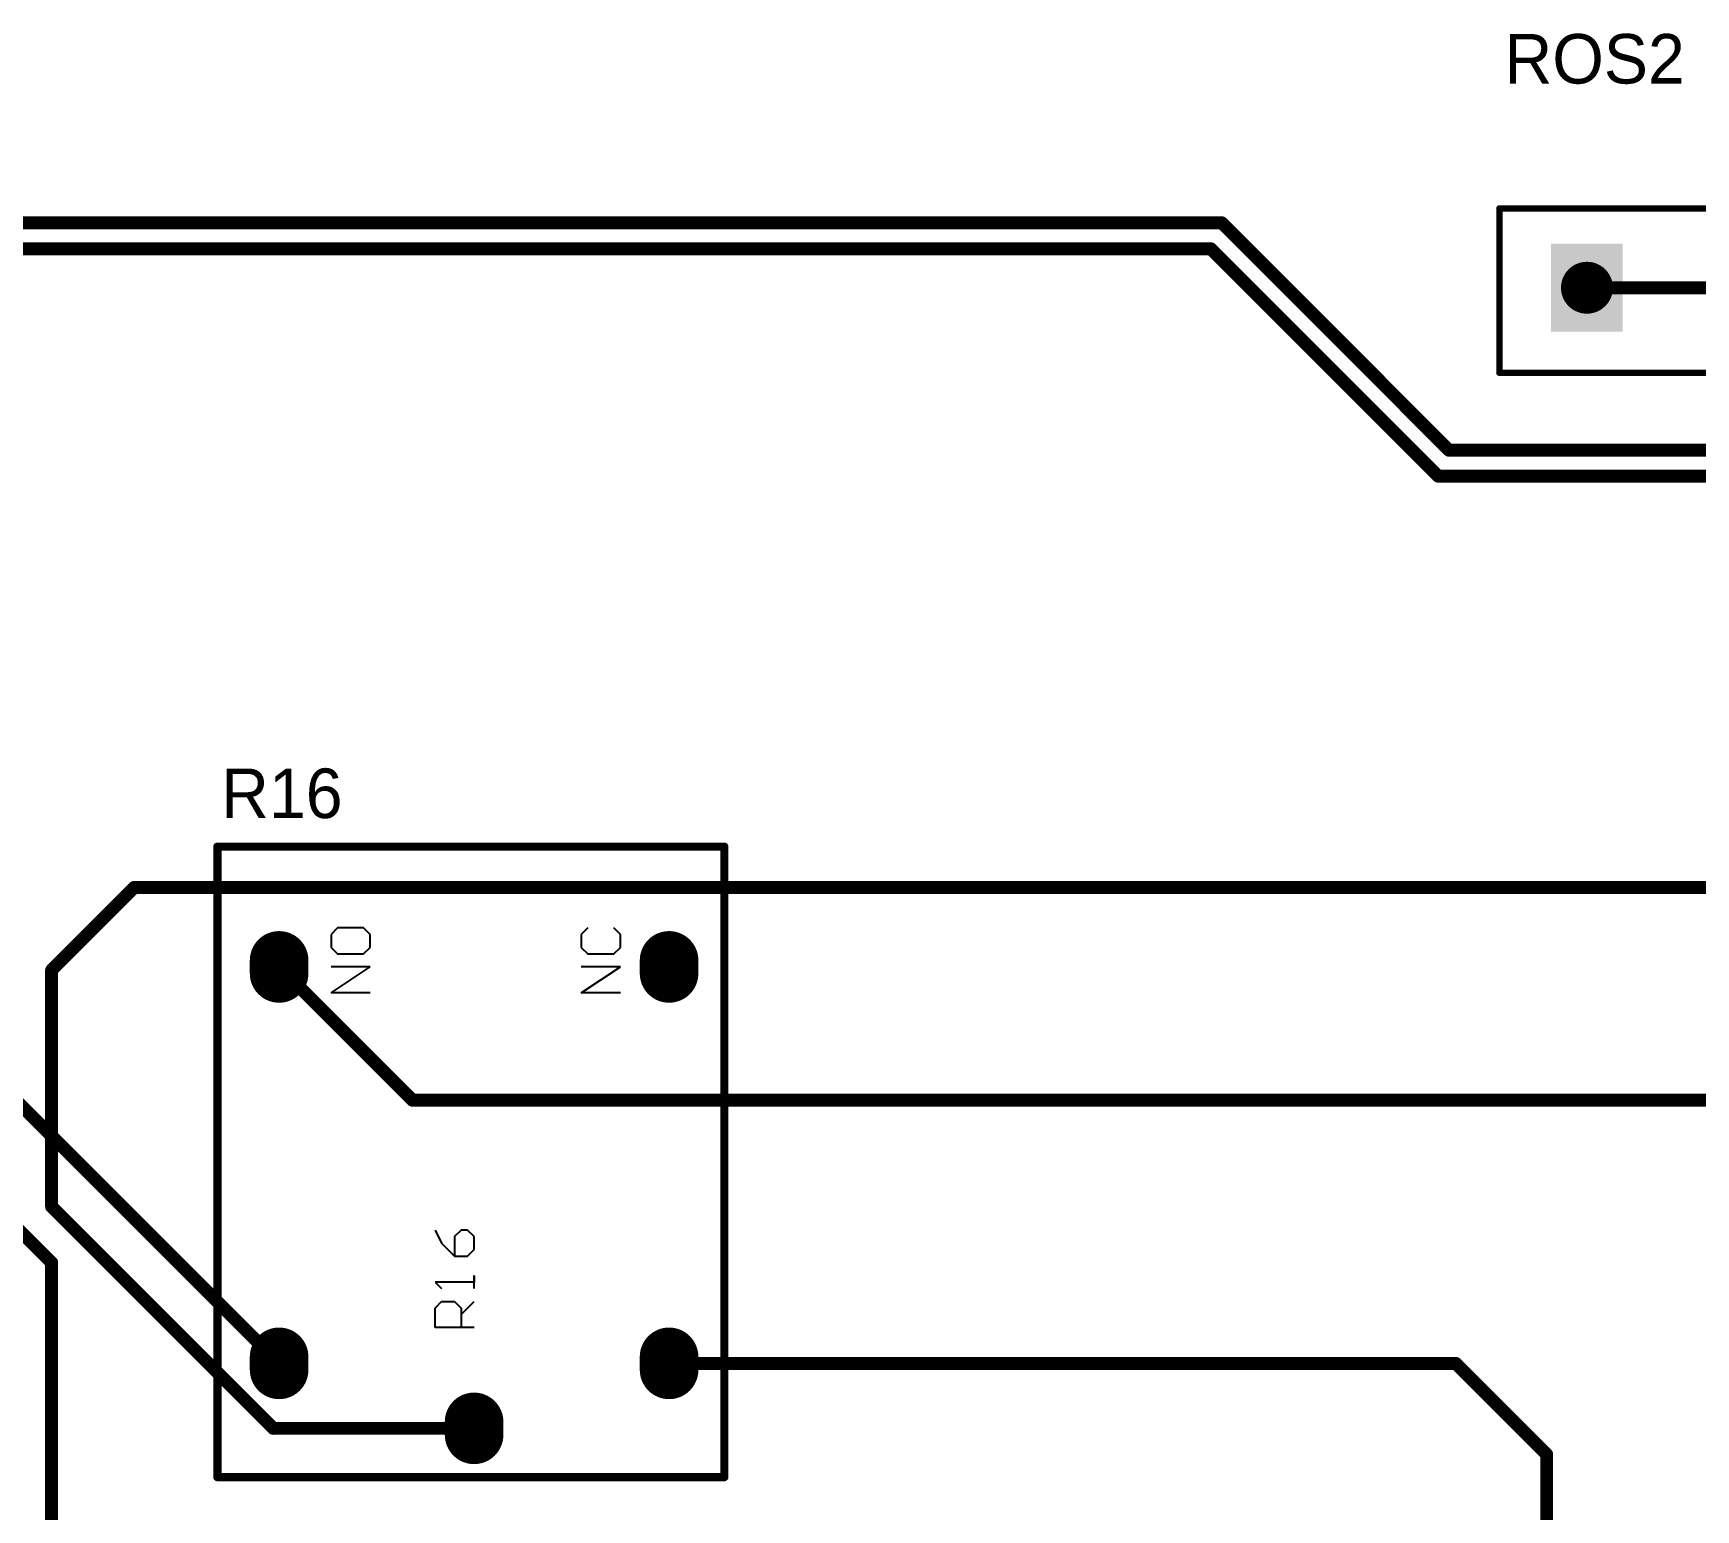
# Model space of a CAD drawing. Header units: millimetres. Extents: x 1.1 to 12.7, y 1.1 to 8.9.
# Drawn here: x 5.545 to 7.559, y 7.152 to 8.941 of the extents above; entities that cross this region are included whole.
import ezdxf

# ---------------------------------------------------------------- set-up
doc = ezdxf.new("R2010")
doc.units = ezdxf.units.MM
doc.header["$MEASUREMENT"] = 0
for name, color, linetype in [('BottomLayer', 5, 'Continuous'), ('BottomSolder', 6, 'Continuous'), ('Mechanical29', 56, 'Continuous'), ('MultiLayer', 9, 'Continuous'), ('PadHoleLayer', 156, 'Continuous'), ('TopLayer', 1, 'Continuous'), ('TopOverlay', 2, 'Continuous'), ('TopSolder', 216, 'Continuous')]:
    doc.layers.add(name, color=color, linetype=linetype)

# ---------------------------------------------------------------- blocks, each defined once
blk = doc.blocks.new('ROSSETA_6')
at = {"layer": 'BottomLayer', "const_width": 0.0787}
for points in [[(0.0098, -0.3248), (-0.0098, -0.3248)], [(0.0098, -0.65), (-0.0098, -0.65)], [(0.0098, -0.9748), (-0.0098, -0.9748)]]:
    blk.add_lwpolyline(points, dxfattribs=at)
at = {"layer": 'BottomLayer', "const_width": 0.0394}
for points in [[(-0.0295, -0.3248, 1), (0.0098, -0.3248, 1)], [(-0.0098, -0.3248, 1), (0.0295, -0.3248, 1)], [(-0.0295, -0.65, 1), (0.0098, -0.65, 1)], [(-0.0098, -0.65, 1), (0.0295, -0.65, 1)], [(-0.0295, -0.9748, 1), (0.0098, -0.9748, 1)], [(-0.0098, -0.9748, 1), (0.0295, -0.9748, 1)]]:
    blk.add_lwpolyline(points, format="xyb", close=True, dxfattribs=at)
at = {"layer": 'BottomLayer'}
blk.add_solid([(-0.0492, -0.0394), (0.0492, -0.0394), (-0.0492, 0.0394), (0.0492, 0.0394)], dxfattribs=at)
at = {"layer": 'BottomSolder', "const_width": 0.0867}
for points in [[(0.0098, -0.3248), (-0.0098, -0.3248)], [(0.0098, -0.65), (-0.0098, -0.65)], [(0.0098, -0.9748), (-0.0098, -0.9748)]]:
    blk.add_lwpolyline(points, dxfattribs=at)
at = {"layer": 'BottomSolder', "const_width": 0.0434}
for points in [[(-0.0315, -0.3248, 1), (0.0118, -0.3248, 1)], [(-0.0118, -0.3248, 1), (0.0315, -0.3248, 1)], [(-0.0315, -0.65, 1), (0.0118, -0.65, 1)], [(-0.0118, -0.65, 1), (0.0315, -0.65, 1)], [(-0.0315, -0.9748, 1), (0.0118, -0.9748, 1)], [(-0.0118, -0.9748, 1), (0.0315, -0.9748, 1)]]:
    blk.add_lwpolyline(points, format="xyb", close=True, dxfattribs=at)
at = {"layer": 'BottomSolder'}
blk.add_solid([(-0.0532, -0.0434), (0.0532, -0.0434), (-0.0532, 0.0434), (0.0532, 0.0434)], dxfattribs=at)
at = {"layer": 'Mechanical29'}
for p, q in [((-0.079, -0.535), (-0.079, -0.4563)), ((-0.079, -0.4563), (-0.0396, -0.4563)), ((-0.0396, -0.4563), (-0.0265, -0.4694)), ((0.0128, -0.4563), (-0.0003, -0.4694)), ((0.0391, -0.4563), (0.0128, -0.4563)), ((0.0522, -0.4694), (0.0391, -0.4563)), ((0.0915, -0.4563), (0.0784, -0.4694)), ((0.1178, -0.4563), (0.0915, -0.4563)), ((0.1309, -0.4694), (0.1178, -0.4563)), ((0.1703, -0.4563), (0.1571, -0.4694)), ((0.1965, -0.4563), (0.1703, -0.4563)), ((0.2096, -0.4694), (0.1965, -0.4563)), ((-0.0265, -0.4694), (-0.0265, -0.4956)), ((-0.0003, -0.4694), (-0.0003, -0.5219)), ((0.0522, -0.5219), (0.0522, -0.4694)), ((0.0784, -0.4694), (0.0784, -0.4825)), ((0.0784, -0.4825), (0.0915, -0.4956)), ((0.1571, -0.535), (0.2096, -0.4825)), ((0.2096, -0.4825), (0.2096, -0.4694)), ((-0.0265, -0.4956), (-0.0396, -0.5088)), ((0.0915, -0.4956), (0.1178, -0.4956)), ((0.1178, -0.4956), (0.1309, -0.5088)), ((-0.0396, -0.5088), (-0.079, -0.5088)), ((-0.0528, -0.5088), (-0.0265, -0.535)), ((-0.0003, -0.5219), (0.0128, -0.535)), ((0.0391, -0.535), (0.0522, -0.5219)), ((0.0915, -0.535), (0.0784, -0.5219)), ((0.1309, -0.5219), (0.1178, -0.535)), ((0.1309, -0.5088), (0.1309, -0.5219)), ((0.0128, -0.535), (0.0391, -0.535)), ((0.1178, -0.535), (0.0915, -0.535)), ((0.2096, -0.535), (0.1571, -0.535))]:
    blk.add_line(p, q, dxfattribs=at)
at = {"layer": 'Mechanical29', "const_width": 0.00787}
for points in [[(-0.103, 0.106), (0.096, 0.106)], [(-0.103, 0.106), (-0.103, -1.083)], [(0.096, 0.106), (0.096, -1.083)], [(-0.103, -1.083), (0.096, -1.083)]]:
    blk.add_lwpolyline(points, dxfattribs=at)
at = {"layer": 'Mechanical29', "const_width": 0.00394}
for points in [[(-0.105, 0.106, 1), (-0.101, 0.106, 1)], [(-0.105, 0.106, 1), (-0.101, 0.106, 1)], [(0.094, 0.106, 1), (0.098, 0.106, 1)], [(0.094, 0.106, 1), (0.098, 0.106, 1)], [(-0.105, -1.083, 1), (-0.101, -1.083, 1)], [(-0.105, -1.083, 1), (-0.101, -1.083, 1)], [(0.094, -1.083, 1), (0.098, -1.083, 1)], [(0.094, -1.083, 1), (0.098, -1.083, 1)]]:
    blk.add_lwpolyline(points, format="xyb", close=True, dxfattribs=at)
at = {"layer": 'MultiLayer', "const_width": 0.0787}
for points in [[(0.0098, -0.3248), (-0.0098, -0.3248)], [(0.0098, -0.65), (-0.0098, -0.65)], [(0.0098, -0.9748), (-0.0098, -0.9748)]]:
    blk.add_lwpolyline(points, dxfattribs=at)
at = {"layer": 'MultiLayer', "const_width": 0.0394}
for points in [[(-0.0295, -0.3248, 1), (0.0098, -0.3248, 1)], [(-0.0098, -0.3248, 1), (0.0295, -0.3248, 1)], [(-0.0295, -0.65, 1), (0.0098, -0.65, 1)], [(-0.0098, -0.65, 1), (0.0295, -0.65, 1)], [(-0.0295, -0.9748, 1), (0.0098, -0.9748, 1)], [(-0.0098, -0.9748, 1), (0.0295, -0.9748, 1)]]:
    blk.add_lwpolyline(points, format="xyb", close=True, dxfattribs=at)
at = {"layer": 'MultiLayer'}
blk.add_solid([(-0.0492, -0.0394), (0.0492, -0.0394), (-0.0492, 0.0394), (0.0492, 0.0394)], dxfattribs=at)
at = {"layer": 'PadHoleLayer', "const_width": 0.0315}
for points in [[(-0.0157, 0, 1), (0.0157, 0, 1)], [(-0.0157, -0.3248, 1), (0.0157, -0.3248, 1)], [(-0.0157, -0.65, 1), (0.0157, -0.65, 1)], [(-0.0157, -0.9748, 1), (0.0157, -0.9748, 1)]]:
    blk.add_lwpolyline(points, format="xyb", close=True, dxfattribs=at)
at = {"layer": 'TopLayer', "const_width": 0.0787}
for points in [[(0.0098, -0.3248), (-0.0098, -0.3248)], [(0.0098, -0.65), (-0.0098, -0.65)], [(0.0098, -0.9748), (-0.0098, -0.9748)]]:
    blk.add_lwpolyline(points, dxfattribs=at)
at = {"layer": 'TopLayer', "const_width": 0.0394}
for points in [[(-0.0295, -0.3248, 1), (0.0098, -0.3248, 1)], [(-0.0098, -0.3248, 1), (0.0295, -0.3248, 1)], [(-0.0295, -0.65, 1), (0.0098, -0.65, 1)], [(-0.0098, -0.65, 1), (0.0295, -0.65, 1)], [(-0.0295, -0.9748, 1), (0.0098, -0.9748, 1)], [(-0.0098, -0.9748, 1), (0.0295, -0.9748, 1)]]:
    blk.add_lwpolyline(points, format="xyb", close=True, dxfattribs=at)
at = {"layer": 'TopLayer'}
blk.add_solid([(-0.0492, -0.0394), (0.0492, -0.0394), (-0.0492, 0.0394), (0.0492, 0.0394)], dxfattribs=at)
at = {"layer": 'TopOverlay', "const_width": 0.00787}
for points in [[(-0.103, 0.106), (-0.103, -1.083)], [(-0.103, 0.106), (0.096, 0.106)], [(0.096, 0.106), (0.096, -1.083)], [(-0.103, -1.083), (0.096, -1.083)]]:
    blk.add_lwpolyline(points, dxfattribs=at)
at = {"layer": 'TopOverlay', "const_width": 0.00394}
for points in [[(-0.105, 0.106, 1), (-0.101, 0.106, 1)], [(-0.105, 0.106, 1), (-0.101, 0.106, 1)], [(0.094, 0.106, 1), (0.098, 0.106, 1)], [(0.094, 0.106, 1), (0.098, 0.106, 1)], [(-0.105, -1.083, 1), (-0.101, -1.083, 1)], [(-0.105, -1.083, 1), (-0.101, -1.083, 1)], [(0.094, -1.083, 1), (0.098, -1.083, 1)], [(0.094, -1.083, 1), (0.098, -1.083, 1)]]:
    blk.add_lwpolyline(points, format="xyb", close=True, dxfattribs=at)
at = {"layer": 'TopSolder', "const_width": 0.0867}
for points in [[(0.0098, -0.3248), (-0.0098, -0.3248)], [(0.0098, -0.65), (-0.0098, -0.65)], [(0.0098, -0.9748), (-0.0098, -0.9748)]]:
    blk.add_lwpolyline(points, dxfattribs=at)
at = {"layer": 'TopSolder', "const_width": 0.0434}
for points in [[(-0.0315, -0.3248, 1), (0.0118, -0.3248, 1)], [(-0.0118, -0.3248, 1), (0.0315, -0.3248, 1)], [(-0.0315, -0.65, 1), (0.0118, -0.65, 1)], [(-0.0118, -0.65, 1), (0.0315, -0.65, 1)], [(-0.0315, -0.9748, 1), (0.0118, -0.9748, 1)], [(-0.0118, -0.9748, 1), (0.0315, -0.9748, 1)]]:
    blk.add_lwpolyline(points, format="xyb", close=True, dxfattribs=at)
at = {"layer": 'TopSolder'}
blk.add_solid([(-0.0532, -0.0434), (0.0532, -0.0434), (-0.0532, 0.0434), (0.0532, 0.0434)], dxfattribs=at)
blk = doc.blocks.new('RELAYARP03F_13')
at = {"layer": 'BottomLayer', "const_width": 0.063}
for points in [[(-0.2323, 0.2362), (-0.248, 0.2362)], [(0.248, 0.2362), (0.2323, 0.2362)], [(-0.311, 0), (-0.3268, 0)], [(-0.2323, -0.2362), (-0.248, -0.2362)], [(0.248, -0.2362), (0.2323, -0.2362)]]:
    blk.add_lwpolyline(points, dxfattribs=at)
at = {"layer": 'BottomLayer', "const_width": 0.0315}
for points in [[(-0.2638, 0.2362, 1), (-0.2323, 0.2362, 1)], [(-0.248, 0.2362, 1), (-0.2165, 0.2362, 1)], [(0.2165, 0.2362, 1), (0.248, 0.2362, 1)], [(0.2323, 0.2362, 1), (0.2638, 0.2362, 1)], [(-0.3425, 0, 1), (-0.311, 0, 1)], [(-0.3268, 0, 1), (-0.2953, 0, 1)], [(-0.2638, -0.2362, 1), (-0.2323, -0.2362, 1)], [(-0.248, -0.2362, 1), (-0.2165, -0.2362, 1)], [(0.2165, -0.2362, 1), (0.248, -0.2362, 1)], [(0.2323, -0.2362, 1), (0.2638, -0.2362, 1)]]:
    blk.add_lwpolyline(points, format="xyb", close=True, dxfattribs=at)
at = {"layer": 'BottomSolder', "const_width": 0.071}
for points in [[(-0.2323, 0.2362), (-0.248, 0.2362)], [(0.248, 0.2362), (0.2323, 0.2362)], [(-0.311, 0), (-0.3268, 0)], [(-0.2323, -0.2362), (-0.248, -0.2362)], [(0.248, -0.2362), (0.2323, -0.2362)]]:
    blk.add_lwpolyline(points, dxfattribs=at)
at = {"layer": 'BottomSolder', "const_width": 0.0355}
for points in [[(-0.2658, 0.2362, 1), (-0.2303, 0.2362, 1)], [(-0.25, 0.2362, 1), (-0.2145, 0.2362, 1)], [(0.2145, 0.2362, 1), (0.25, 0.2362, 1)], [(0.2303, 0.2362, 1), (0.2658, 0.2362, 1)], [(-0.3445, 0, 1), (-0.309, 0, 1)], [(-0.3288, 0, 1), (-0.2933, 0, 1)], [(-0.2658, -0.2362, 1), (-0.2303, -0.2362, 1)], [(-0.25, -0.2362, 1), (-0.2145, -0.2362, 1)], [(0.2145, -0.2362, 1), (0.25, -0.2362, 1)], [(0.2303, -0.2362, 1), (0.2658, -0.2362, 1)]]:
    blk.add_lwpolyline(points, format="xyb", close=True, dxfattribs=at)
at = {"layer": 'Mechanical29'}
for p, q in [((0.2087, 0.126), (0.2087, 0.1732)), ((0.2087, 0.1732), (0.2401, 0.126)), ((0.2401, 0.126), (0.2401, 0.1732)), ((0.2638, 0.1732), (0.2559, 0.1653)), ((0.2559, 0.1653), (0.2559, 0.1339)), ((0.2795, 0.1732), (0.2638, 0.1732)), ((0.2874, 0.1653), (0.2795, 0.1732)), ((0.2874, 0.1339), (0.2874, 0.1653)), ((0.2559, 0.1339), (0.2638, 0.126)), ((0.2638, 0.126), (0.2795, 0.126)), ((0.2795, 0.126), (0.2874, 0.1339)), ((-0.1969, 0), (-0.1969, 0.0472)), ((-0.1969, 0.0472), (-0.1732, 0.0472)), ((-0.1732, 0.0472), (-0.1654, 0.0394)), ((-0.1418, 0.0472), (-0.1496, 0.0394)), ((-0.1418, 0), (-0.1418, 0.0472)), ((-0.0788, 0.0472), (-0.0945, 0.0394)), ((-0.1654, 0.0236), (-0.1732, 0.0157)), ((-0.1654, 0.0394), (-0.1654, 0.0236)), ((-0.0945, 0.0394), (-0.1103, 0.0236)), ((-0.1103, 0.0236), (-0.1103, 0.0079)), ((-0.0866, 0.0236), (-0.1103, 0.0236)), ((-0.0788, 0.0157), (-0.0866, 0.0236)), ((-0.1732, 0.0157), (-0.1969, 0.0157)), ((-0.1811, 0.0157), (-0.1654, 0)), ((-0.1496, 0), (-0.1339, 0)), ((-0.1339, 0), (-0.1418, 0)), ((-0.1103, 0.0079), (-0.1024, 0)), ((-0.1024, 0), (-0.0866, 0)), ((-0.0866, 0), (-0.0788, 0.0079)), ((-0.0788, 0.0079), (-0.0788, 0.0157)), ((0.2087, -0.1772), (0.2087, -0.1299)), ((0.2087, -0.1299), (0.2401, -0.1772)), ((0.2401, -0.1772), (0.2401, -0.1299)), ((0.2638, -0.1299), (0.2559, -0.1378)), ((0.2559, -0.1378), (0.2559, -0.1693)), ((0.2795, -0.1299), (0.2638, -0.1299)), ((0.2874, -0.1378), (0.2795, -0.1299)), ((0.2559, -0.1693), (0.2638, -0.1772)), ((0.2638, -0.1772), (0.2795, -0.1772)), ((0.2795, -0.1772), (0.2874, -0.1693))]:
    blk.add_line(p, q, dxfattribs=at)
at = {"layer": 'Mechanical29', "const_width": 0.01}
for points in [[(-0.378, 0.311), (0.3858, 0.311)], [(-0.378, 0.311), (-0.378, -0.3031)], [(0.3858, 0.311), (0.3858, -0.3031)], [(-0.378, -0.3031), (0.3858, -0.3031)]]:
    blk.add_lwpolyline(points, dxfattribs=at)
at = {"layer": 'Mechanical29', "const_width": 0.005}
for points in [[(-0.3805, 0.311, 1), (-0.3755, 0.311, 1)], [(-0.3805, 0.311, 1), (-0.3755, 0.311, 1)], [(0.3833, 0.311, 1), (0.3883, 0.311, 1)], [(0.3833, 0.311, 1), (0.3883, 0.311, 1)], [(-0.3805, -0.3031, 1), (-0.3755, -0.3031, 1)], [(-0.3805, -0.3031, 1), (-0.3755, -0.3031, 1)], [(0.3833, -0.3031, 1), (0.3883, -0.3031, 1)], [(0.3833, -0.3031, 1), (0.3883, -0.3031, 1)]]:
    blk.add_lwpolyline(points, format="xyb", close=True, dxfattribs=at)
at = {"layer": 'MultiLayer', "const_width": 0.063}
for points in [[(-0.2323, 0.2362), (-0.248, 0.2362)], [(0.248, 0.2362), (0.2323, 0.2362)], [(-0.311, 0), (-0.3268, 0)], [(-0.2323, -0.2362), (-0.248, -0.2362)], [(0.248, -0.2362), (0.2323, -0.2362)]]:
    blk.add_lwpolyline(points, dxfattribs=at)
at = {"layer": 'MultiLayer', "const_width": 0.0315}
for points in [[(-0.2638, 0.2362, 1), (-0.2323, 0.2362, 1)], [(-0.248, 0.2362, 1), (-0.2165, 0.2362, 1)], [(0.2165, 0.2362, 1), (0.248, 0.2362, 1)], [(0.2323, 0.2362, 1), (0.2638, 0.2362, 1)], [(-0.3425, 0, 1), (-0.311, 0, 1)], [(-0.3268, 0, 1), (-0.2953, 0, 1)], [(-0.2638, -0.2362, 1), (-0.2323, -0.2362, 1)], [(-0.248, -0.2362, 1), (-0.2165, -0.2362, 1)], [(0.2165, -0.2362, 1), (0.248, -0.2362, 1)], [(0.2323, -0.2362, 1), (0.2638, -0.2362, 1)]]:
    blk.add_lwpolyline(points, format="xyb", close=True, dxfattribs=at)
at = {"layer": 'PadHoleLayer', "const_width": 0.0295}
for points in [[(-0.2549, 0.2362, 1), (-0.2254, 0.2362, 1)], [(0.2254, 0.2362, 1), (0.2549, 0.2362, 1)], [(-0.3337, 0, 1), (-0.3041, 0, 1)], [(-0.2549, -0.2362, 1), (-0.2254, -0.2362, 1)], [(0.2254, -0.2362, 1), (0.2549, -0.2362, 1)]]:
    blk.add_lwpolyline(points, format="xyb", close=True, dxfattribs=at)
at = {"layer": 'TopLayer', "const_width": 0.063}
for points in [[(-0.2323, 0.2362), (-0.248, 0.2362)], [(0.248, 0.2362), (0.2323, 0.2362)], [(-0.311, 0), (-0.3268, 0)], [(-0.2323, -0.2362), (-0.248, -0.2362)], [(0.248, -0.2362), (0.2323, -0.2362)]]:
    blk.add_lwpolyline(points, dxfattribs=at)
at = {"layer": 'TopLayer', "const_width": 0.0315}
for points in [[(-0.2638, 0.2362, 1), (-0.2323, 0.2362, 1)], [(-0.248, 0.2362, 1), (-0.2165, 0.2362, 1)], [(0.2165, 0.2362, 1), (0.248, 0.2362, 1)], [(0.2323, 0.2362, 1), (0.2638, 0.2362, 1)], [(-0.3425, 0, 1), (-0.311, 0, 1)], [(-0.3268, 0, 1), (-0.2953, 0, 1)], [(-0.2638, -0.2362, 1), (-0.2323, -0.2362, 1)], [(-0.248, -0.2362, 1), (-0.2165, -0.2362, 1)], [(0.2165, -0.2362, 1), (0.248, -0.2362, 1)], [(0.2323, -0.2362, 1), (0.2638, -0.2362, 1)]]:
    blk.add_lwpolyline(points, format="xyb", close=True, dxfattribs=at)
at = {"layer": 'TopOverlay'}
for p, q in [((0.2087, 0.126), (0.2087, 0.1732)), ((0.2087, 0.1732), (0.2401, 0.126)), ((0.2401, 0.126), (0.2401, 0.1732)), ((0.2638, 0.1732), (0.2559, 0.1653)), ((0.2559, 0.1653), (0.2559, 0.1339)), ((0.2795, 0.1732), (0.2638, 0.1732)), ((0.2874, 0.1653), (0.2795, 0.1732)), ((0.2874, 0.1339), (0.2874, 0.1653)), ((0.2559, 0.1339), (0.2638, 0.126)), ((0.2638, 0.126), (0.2795, 0.126)), ((0.2795, 0.126), (0.2874, 0.1339)), ((0.2087, -0.1772), (0.2087, -0.1299)), ((0.2087, -0.1299), (0.2401, -0.1772)), ((0.2401, -0.1772), (0.2401, -0.1299)), ((0.2638, -0.1299), (0.2559, -0.1378)), ((0.2559, -0.1378), (0.2559, -0.1693)), ((0.2795, -0.1299), (0.2638, -0.1299)), ((0.2874, -0.1378), (0.2795, -0.1299)), ((0.2559, -0.1693), (0.2638, -0.1772)), ((0.2638, -0.1772), (0.2795, -0.1772)), ((0.2795, -0.1772), (0.2874, -0.1693))]:
    blk.add_line(p, q, dxfattribs=at)
at = {"layer": 'TopOverlay', "const_width": 0.01}
for points in [[(-0.378, 0.311), (-0.378, -0.3031)], [(-0.378, 0.311), (0.3858, 0.311)], [(0.3858, 0.311), (0.3858, -0.3031)], [(-0.378, -0.3031), (0.3858, -0.3031)]]:
    blk.add_lwpolyline(points, dxfattribs=at)
at = {"layer": 'TopOverlay', "const_width": 0.005}
for points in [[(-0.3805, 0.311, 1), (-0.3755, 0.311, 1)], [(-0.3805, 0.311, 1), (-0.3755, 0.311, 1)], [(0.3833, 0.311, 1), (0.3883, 0.311, 1)], [(0.3833, 0.311, 1), (0.3883, 0.311, 1)], [(-0.3805, -0.3031, 1), (-0.3755, -0.3031, 1)], [(-0.3805, -0.3031, 1), (-0.3755, -0.3031, 1)], [(0.3833, -0.3031, 1), (0.3883, -0.3031, 1)], [(0.3833, -0.3031, 1), (0.3883, -0.3031, 1)]]:
    blk.add_lwpolyline(points, format="xyb", close=True, dxfattribs=at)
at = {"layer": 'TopSolder', "const_width": 0.071}
for points in [[(-0.2323, 0.2362), (-0.248, 0.2362)], [(0.248, 0.2362), (0.2323, 0.2362)], [(-0.311, 0), (-0.3268, 0)], [(-0.2323, -0.2362), (-0.248, -0.2362)], [(0.248, -0.2362), (0.2323, -0.2362)]]:
    blk.add_lwpolyline(points, dxfattribs=at)
at = {"layer": 'TopSolder', "const_width": 0.0355}
for points in [[(-0.2658, 0.2362, 1), (-0.2303, 0.2362, 1)], [(-0.25, 0.2362, 1), (-0.2145, 0.2362, 1)], [(0.2145, 0.2362, 1), (0.25, 0.2362, 1)], [(0.2303, 0.2362, 1), (0.2658, 0.2362, 1)], [(-0.3445, 0, 1), (-0.309, 0, 1)], [(-0.3288, 0, 1), (-0.2933, 0, 1)], [(-0.2658, -0.2362, 1), (-0.2303, -0.2362, 1)], [(-0.25, -0.2362, 1), (-0.2145, -0.2362, 1)], [(0.2145, -0.2362, 1), (0.25, -0.2362, 1)], [(0.2303, -0.2362, 1), (0.2658, -0.2362, 1)]]:
    blk.add_lwpolyline(points, format="xyb", close=True, dxfattribs=at)

msp = doc.modelspace()

# ---------------------------------------------------------------- linework, layer by layer
at = {"layer": 'BottomLayer', "const_width": 0.0157}
for points in [[(7.4268, 8.6328), (7.7516, 8.6328)], [(5.5669, 7.806), (5.6672, 7.9063)], [(5.6672, 7.9063), (10.6486, 7.9063)], [(5.8425, 7.81), (6.0039, 7.6485)], [(5.5669, 7.5194), (5.5669, 7.806)], [(6.0039, 7.6485), (10.6457, 7.6485)], [(5.4488, 7.5698), (5.5669, 7.4517)], [(5.5669, 7.5194), (5.8354, 7.2509)], [(5.5669, 6.0344), (5.5669, 7.4517)], [(5.8354, 7.2509), (6.0787, 7.2509)]]:
    msp.add_lwpolyline(points, dxfattribs=at)
at = {"layer": 'BottomLayer', "const_width": 0.00787}
for points in [[(7.4228, 8.6328, 1), (7.4307, 8.6328, 1)], [(5.6632, 7.9063, 1), (5.6711, 7.9063, 1)], [(5.6632, 7.9063, 1), (5.6711, 7.9063, 1)], [(5.8386, 7.81, 1), (5.8465, 7.81, 1)], [(5.563, 7.806, 1), (5.5709, 7.806, 1)], [(5.563, 7.806, 1), (5.5709, 7.806, 1)], [(6, 7.6485, 1), (6.0079, 7.6485, 1)], [(6, 7.6485, 1), (6.0079, 7.6485, 1)], [(5.563, 7.5194, 1), (5.5709, 7.5194, 1)], [(5.563, 7.5194, 1), (5.5709, 7.5194, 1)], [(5.563, 7.4517, 1), (5.5709, 7.4517, 1)], [(5.563, 7.4517, 1), (5.5709, 7.4517, 1)], [(5.8315, 7.2509, 1), (5.8394, 7.2509, 1)], [(5.8315, 7.2509, 1), (5.8394, 7.2509, 1)], [(6.0748, 7.2509, 1), (6.0827, 7.2509, 1)]]:
    msp.add_lwpolyline(points, format="xyb", close=True, dxfattribs=at)
at = {"layer": 'TopLayer', "const_width": 0.0157}
for points in [[(4.5827, 8.7115), (6.9843, 8.7115)], [(6.9843, 8.7115), (7.2598, 8.4359)], [(4.5957, 8.68), (6.9712, 8.68)], [(6.9712, 8.68), (7.2468, 8.4044)], [(7.2598, 8.4359), (8.6339, 8.4359)], [(7.2468, 8.4044), (8.6469, 8.4044)], [(5.5236, 7.6485), (5.8425, 7.3296)], [(6.315, 7.3296), (7.2677, 7.3296)], [(7.2677, 7.3296), (7.378, 7.2194)], [(7.378, 6.1131), (7.378, 7.2194)]]:
    msp.add_lwpolyline(points, dxfattribs=at)
at = {"layer": 'TopLayer', "const_width": 0.00787}
for points in [[(6.9803, 8.7115, 1), (6.9882, 8.7115, 1)], [(6.9803, 8.7115, 1), (6.9882, 8.7115, 1)], [(6.9673, 8.68, 1), (6.9751, 8.68, 1)], [(6.9673, 8.68, 1), (6.9751, 8.68, 1)], [(7.2559, 8.4359, 1), (7.2638, 8.4359, 1)], [(7.2559, 8.4359, 1), (7.2638, 8.4359, 1)], [(7.2429, 8.4044, 1), (7.2507, 8.4044, 1)], [(7.2429, 8.4044, 1), (7.2507, 8.4044, 1)], [(5.8386, 7.3296, 1), (5.8465, 7.3296, 1)], [(6.311, 7.3296, 1), (6.3189, 7.3296, 1)], [(7.2638, 7.3296, 1), (7.2717, 7.3296, 1)], [(7.2638, 7.3296, 1), (7.2717, 7.3296, 1)], [(7.374, 7.2194, 1), (7.3819, 7.2194, 1)], [(7.374, 7.2194, 1), (7.3819, 7.2194, 1)]]:
    msp.add_lwpolyline(points, format="xyb", close=True, dxfattribs=at)

# ---------------------------------------------------------------- block references
at = {"rotation": 90}
for name, p in [('ROSSETA_6', (7.4268, 8.6328)), ('RELAYARP03F_13', (6.0787, 7.5698))]:
    msp.add_blockref(name, p, dxfattribs=at)

# ---------------------------------------------------------------- texts
at = {"layer": 'TopOverlay'}
for s, p in [('ROS2', (7.3269, 8.8802)), ('R16', (5.7722, 7.9903))]:
    msp.add_text(s, height=0.06, dxfattribs=at).set_placement(p)

doc.saveas('drawing.dxf')
